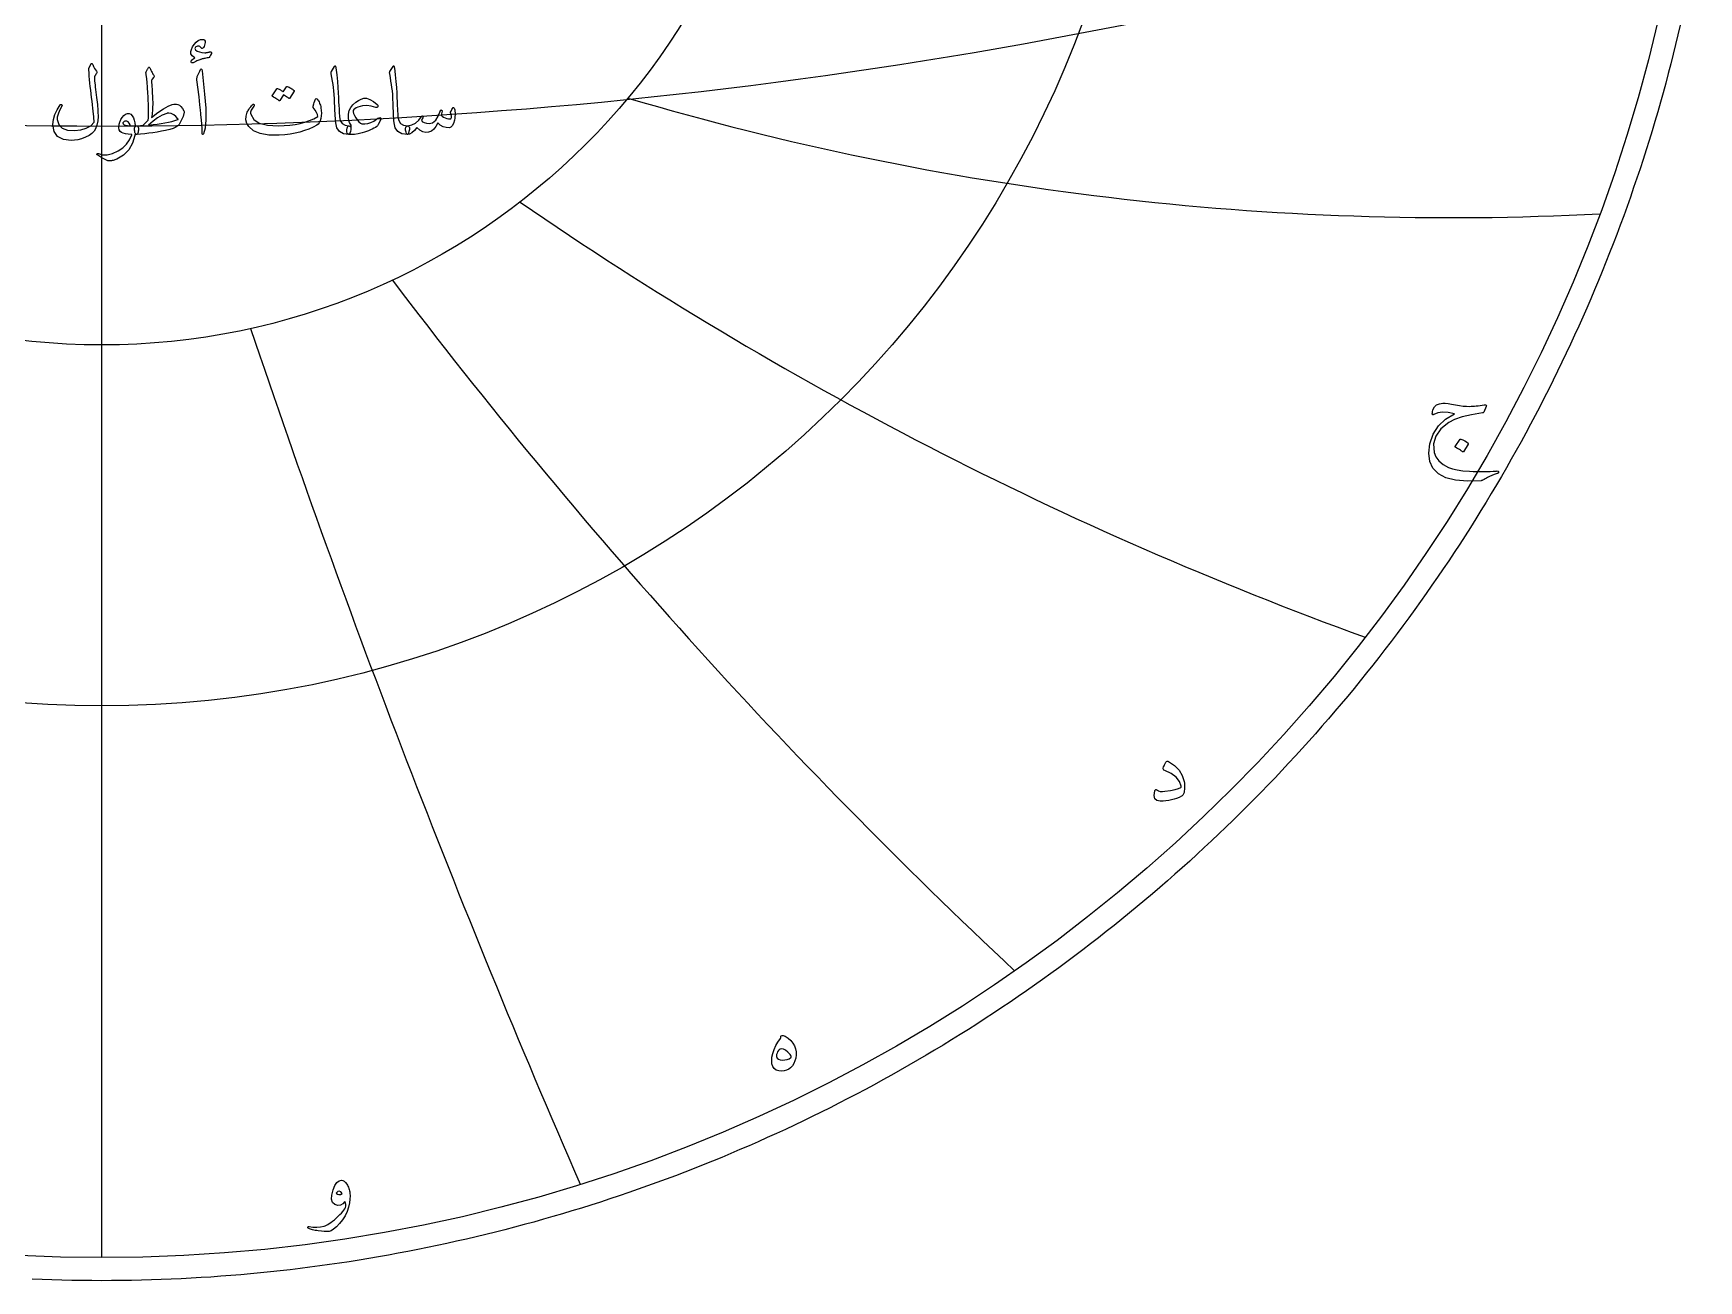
# Model space of a CAD drawing. Header units: millimetres. Extents: x -69 to 69, y -69 to 71.
# Drawn here: x -2.9 to 68, y -68.9 to -15.9 of the extents above; entities that cross this region are included whole.
import ezdxf

# ---------------------------------------------------------------- set-up
doc = ezdxf.new("R2010")
doc.units = ezdxf.units.MM
for name, color, linetype in [('CUT_OUTER', 1, 'Continuous'), ('ENGRAVE', 7, 'Continuous'), ('ENGRAVE_FINE', 8, 'Continuous'), ('TEXT', 5, 'Continuous')]:
    doc.layers.add(name, color=color, linetype=linetype)

msp = doc.modelspace()

# ---------------------------------------------------------------- linework, layer by layer
at = {"layer": 'CUT_OUTER'}
msp.add_lwpolyline([(67.1636, -15.5156), (67.0672, -15.9274), (66.9682, -16.3386), (66.8667, -16.7492), (66.7626, -17.1592), (66.6561, -17.5685), (66.5471, -17.9772), (66.4355, -18.3852), (66.3214, -18.7925), (66.2049, -19.1991), (66.0858, -19.6049), (65.9643, -20.01), (65.8403, -20.4144), (65.7138, -20.818), (65.5848, -21.2208), (65.4534, -21.6229), (65.3194, -22.0241), (65.1831, -22.4245), (65.0443, -22.824), (64.903, -23.2227), (64.7593, -23.6205), (64.6131, -24.0174), (64.4645, -24.4134), (64.3135, -24.8085), (64.1601, -25.2026), (64.0042, -25.5958), (63.846, -25.9881), (63.6853, -26.3793), (63.5223, -26.7696), (63.3568, -27.1589), (63.189, -27.5471), (63.0188, -27.9343), (62.8462, -28.3204), (62.6712, -28.7055), (62.4939, -29.0895), (62.3142, -29.4724), (62.1322, -29.8542), (61.9479, -30.2349), (61.7612, -30.6144), (61.5722, -30.9928), (61.3809, -31.37), (61.1872, -31.7461), (60.9913, -32.1209), (60.793, -32.4946), (60.5925, -32.867), (60.3897, -33.2381), (60.1846, -33.6081), (59.9773, -33.9767), (59.7677, -34.3441), (59.5558, -34.7102), (59.3417, -35.0749), (59.1254, -35.4384), (58.9068, -35.8005), (58.686, -36.1613), (58.4631, -36.5207), (58.2379, -36.8787), (58.0105, -37.2354), (57.7809, -37.5906), (57.5492, -37.9444), (57.3153, -38.2968), (57.0792, -38.6478), (56.841, -38.9973), (56.6006, -39.3453), (56.3582, -39.6919), (56.1136, -40.037), (55.8668, -40.3805), (55.618, -40.7225), (55.3671, -41.063), (55.1141, -41.402), (54.859, -41.7394), (54.6019, -42.0752), (54.3427, -42.4095), (54.0814, -42.7421), (53.8182, -43.0731), (53.5529, -43.4025), (53.2855, -43.7303), (53.0162, -44.0564), (52.7449, -44.3809), (52.4716, -44.7037), (52.1963, -45.0248), (51.919, -45.3443), (51.6398, -45.662), (51.3587, -45.978), (51.0756, -46.2922), (50.7906, -46.6048), (50.5037, -46.9155), (50.2149, -47.2245), (49.9242, -47.5318), (49.6316, -47.8372), (49.3371, -48.1408), (49.0408, -48.4426), (48.7426, -48.7426), (48.4426, -49.0408), (48.1408, -49.3371), (47.8372, -49.6316), (47.5318, -49.9242), (47.2245, -50.2149), (46.9155, -50.5037), (46.6048, -50.7906), (46.2922, -51.0756), (45.978, -51.3587), (45.662, -51.6398), (45.3443, -51.919), (45.0248, -52.1963), (44.7037, -52.4716), (44.3809, -52.7449), (44.0564, -53.0162), (43.7303, -53.2855), (43.4025, -53.5529), (43.0731, -53.8182), (42.7421, -54.0814), (42.4095, -54.3427), (42.0752, -54.6019), (41.7394, -54.859), (41.402, -55.1141), (41.063, -55.3671), (40.7225, -55.618), (40.3805, -55.8668), (40.037, -56.1136), (39.6919, -56.3582), (39.3453, -56.6006), (38.9973, -56.841), (38.6478, -57.0792), (38.2968, -57.3153), (37.9444, -57.5492), (37.5906, -57.7809), (37.2354, -58.0105), (36.8787, -58.2379), (36.5207, -58.4631), (36.1613, -58.686), (35.8005, -58.9068), (35.4384, -59.1254), (35.0749, -59.3417), (34.7102, -59.5558), (34.3441, -59.7677), (33.9767, -59.9773), (33.6081, -60.1846), (33.2381, -60.3897), (32.867, -60.5925), (32.4946, -60.793), (32.1209, -60.9913), (31.7461, -61.1872), (31.37, -61.3809), (30.9928, -61.5722), (30.6144, -61.7612), (30.2349, -61.9479), (29.8542, -62.1322), (29.4724, -62.3142), (29.0895, -62.4939), (28.7055, -62.6712), (28.3204, -62.8462), (27.9343, -63.0188), (27.5471, -63.189), (27.1589, -63.3568), (26.7696, -63.5223), (26.3793, -63.6853), (25.9881, -63.846), (25.5958, -64.0042), (25.2026, -64.1601), (24.8085, -64.3135), (24.4134, -64.4645), (24.0174, -64.6131), (23.6205, -64.7593), (23.2227, -64.903), (22.824, -65.0443), (22.4245, -65.1831), (22.0241, -65.3194), (21.6229, -65.4534), (21.2208, -65.5848), (20.818, -65.7138), (20.4144, -65.8403), (20.01, -65.9643), (19.6049, -66.0858), (19.1991, -66.2049), (18.7925, -66.3214), (18.3852, -66.4355), (17.9772, -66.5471), (17.5685, -66.6561), (17.1592, -66.7626), (16.7492, -66.8667), (16.3386, -66.9682), (15.9274, -67.0672), (15.5156, -67.1636), (15.1032, -67.2576), (14.6902, -67.349), (14.2767, -67.4379), (13.8626, -67.5242), (13.4481, -67.608), (13.033, -67.6892), (12.6174, -67.7679), (12.2013, -67.8441), (11.7848, -67.9177), (11.3679, -67.9887), (10.9505, -68.0572), (10.5327, -68.1231), (10.1145, -68.1864), (9.6959, -68.2472), (9.277, -68.3054), (8.8577, -68.361), (8.4381, -68.4141), (8.0181, -68.4646), (7.5979, -68.5125), (7.1774, -68.5578), (6.7566, -68.6006), (6.3355, -68.6407), (5.9142, -68.6783), (5.4927, -68.7133), (5.071, -68.7457), (4.6491, -68.7755), (4.227, -68.8028), (3.8047, -68.8274), (3.3824, -68.8495), (2.9598, -68.8689), (2.5372, -68.8858), (2.1145, -68.9001), (1.6917, -68.9117), (1.2688, -68.9208), (0.8459, -68.9273), (0.423, -68.9312), (0, -68.9325), (-0.423, -68.9312), (-0.8459, -68.9273), (-1.2688, -68.9208), (-1.6917, -68.9117), (-2.1145, -68.9001), (-2.5372, -68.8858), (-2.9598, -68.8689)], dxfattribs=at)
at = {"layer": 'ENGRAVE'}
for points in [[(0, -67.95), (0, 67.95)], [(0, -67.95), (0, -29.1157)]]:
    msp.add_lwpolyline(points, dxfattribs=at)
for radius in [67.95, 44.4794, 29.1157]:
    msp.add_circle((0, 0), radius, dxfattribs=at)
for centre, radius, start, end in [((57.433, 99.4769), 123.1772, 253.472045, 272.936249), ((108.0688, 108.0688), 159.1733, 235.453413, 250.051566), ((198.2368, 114.452), 233.1855, 217.146724, 226.878826), ((441.8101, 118.3827), 459.5531, 198.629219, 203.495269)]:
    msp.add_arc(centre, radius, start, end, dxfattribs=at)
at = {"layer": 'ENGRAVE_FINE'}
msp.add_arc((0, 201.6946), 221.4981, 252.309853, 287.690147, dxfattribs=at)
at = {"layer": 'TEXT'}
for points in [[(4.5349, -16.8983), (4.4826, -16.9081), (4.434, -16.9173), (4.3891, -16.9261), (4.3481, -16.9344), (4.311, -16.9425), (4.2782, -16.9505), (4.2497, -16.9585), (4.2255, -16.9666), (4.2009, -16.9757), (4.1713, -16.9872), (4.1366, -17.0009), (4.0969, -17.0168), (4.0522, -17.0353), (4.0025, -17.0565), (3.9477, -17.0805), (3.8879, -17.1072), (3.8636, -17.1153), (3.8427, -17.1153), (3.8254, -17.1072), (3.8116, -17.0911), (3.8033, -17.0517), (3.8267, -17.0058), (3.8817, -16.9533), (3.9683, -16.8942), (3.902, -16.8566), (3.8518, -16.8159), (3.8176, -16.7722), (3.7995, -16.7255), (3.796, -16.6373), (3.8176, -16.5416), (3.8643, -16.4384), (3.9362, -16.3276), (4.0218, -16.2284), (4.11, -16.1599), (4.2006, -16.1219), (4.2938, -16.1146), (4.3458, -16.1277), (4.3812, -16.1548), (4.4001, -16.196), (4.4023, -16.2513), (4.3933, -16.311), (4.3782, -16.3658), (4.3571, -16.4155), (4.33, -16.4602), (4.3029, -16.4916), (4.2777, -16.5054), (4.2546, -16.5017), (4.2335, -16.4803), (4.2094, -16.4484), (4.1813, -16.4251), (4.1492, -16.4103), (4.113, -16.404), (4.0751, -16.404), (4.0417, -16.412), (4.0128, -16.4281), (3.9884, -16.4522), (3.9706, -16.4813), (3.9653, -16.5085), (3.9726, -16.5336), (3.9924, -16.5567), (4.0668, -16.6117), (4.1572, -16.6521), (4.2637, -16.678), (4.3862, -16.6893), (4.3969, -16.6889), (4.4088, -16.6878), (4.422, -16.6859), (4.4365, -16.6833), (4.4522, -16.6801), (4.4691, -16.6767), (4.4873, -16.6731), (4.5068, -16.6692), (4.5279, -16.6653), (4.547, -16.6617), (4.5641, -16.6583), (4.5791, -16.6551), (4.5924, -16.6525), (4.6043, -16.6506), (4.6145, -16.6495), (4.6233, -16.6491), (4.6399, -16.6509), (4.6535, -16.6561), (4.664, -16.6649), (4.6716, -16.6772), (4.6763, -16.689), (4.6786, -16.7003), (4.6783, -16.7111), (4.6756, -16.7214), (4.6367, -16.7943), (4.6002, -16.848), (4.5663, -16.8827), (4.5349, -16.8983)], [(-0.4641, -17.1715), (-0.4571, -17.1592), (-0.4481, -17.1504), (-0.437, -17.1451), (-0.424, -17.1434), (-0.4109, -17.1457), (-0.3998, -17.1524), (-0.3908, -17.1637), (-0.3838, -17.1796), (-0.3463, -17.2717), (-0.3064, -17.3514), (-0.264, -17.4184), (-0.219, -17.4729), (-0.2057, -17.4925), (-0.2019, -17.5151), (-0.2077, -17.5407), (-0.223, -17.5694), (-0.2328, -17.5832), (-0.2421, -17.5965), (-0.2509, -17.6093), (-0.2592, -17.6216), (-0.267, -17.6332), (-0.2743, -17.6437), (-0.281, -17.6532), (-0.2873, -17.6618), (-0.2979, -17.6774), (-0.3054, -17.6959), (-0.3099, -17.7175), (-0.3114, -17.7422), (-0.3067, -17.8116), (-0.3004, -17.8873), (-0.2926, -17.9693), (-0.2833, -18.0576), (-0.2728, -18.1522), (-0.2612, -18.253), (-0.2486, -18.3601), (-0.2351, -18.4735), (-0.2199, -18.5867), (-0.2065, -18.693), (-0.1948, -18.7926), (-0.1849, -18.8854), (-0.1764, -18.9717), (-0.1693, -19.0517), (-0.1634, -19.1254), (-0.1587, -19.1929), (-0.1535, -19.3925), (-0.1698, -19.5816), (-0.2077, -19.7602), (-0.2672, -19.9282), (-0.3253, -20.027), (-0.4149, -20.1181), (-0.5362, -20.2018), (-0.6892, -20.2779), (-0.8549, -20.3409), (-1.0107, -20.3854), (-1.1563, -20.4112), (-1.292, -20.4185), (-1.6315, -20.3718), (-1.8747, -20.2437), (-2.0213, -20.0342), (-2.0716, -19.7434), (-2.054, -19.5266), (-1.9972, -19.3144), (-1.9013, -19.1067), (-1.7662, -18.9035), (-1.7559, -18.8917), (-1.7451, -18.8844), (-1.7338, -18.8817), (-1.7219, -18.8834), (-1.7094, -18.8882), (-1.6998, -18.8945), (-1.6933, -18.9023), (-1.6898, -18.9116), (-1.6873, -18.9254), (-1.6878, -18.9387), (-1.6913, -18.9515), (-1.6978, -18.9638), (-1.79, -19.1434), (-1.8536, -19.2963), (-1.8885, -19.4227), (-1.8947, -19.5224), (-1.8277, -19.7371), (-1.6828, -19.8871), (-1.46, -19.9722), (-1.1594, -19.9925), (-0.8884, -19.9632), (-0.658, -19.8951), (-0.4684, -19.7883), (-0.3195, -19.6429), (-0.3226, -19.5727), (-0.328, -19.4907), (-0.3357, -19.3969), (-0.3456, -19.2913), (-0.358, -19.1736), (-0.3732, -19.0437), (-0.3912, -18.9014), (-0.4119, -18.7468), (-0.4315, -18.5873), (-0.4501, -18.4303), (-0.4677, -18.2759), (-0.4842, -18.1239), (-0.4996, -17.9745), (-0.5134, -17.8275), (-0.5257, -17.6831), (-0.5365, -17.5412), (-0.5526, -17.4046), (-0.5518, -17.389), (-0.5495, -17.3745), (-0.5458, -17.3609), (-0.5405, -17.3483)], [(1.9872, -17.3162), (1.9967, -17.3059), (2.0053, -17.2991), (2.0128, -17.2958), (2.0193, -17.2961), (2.0271, -17.2996), (2.0344, -17.3061), (2.0412, -17.3157), (2.0475, -17.3282), (2.0729, -17.3825), (2.0972, -17.4327), (2.1202, -17.4789), (2.1419, -17.5211), (2.1626, -17.5588), (2.1826, -17.5915), (2.2018, -17.6191), (2.2202, -17.6417), (2.2338, -17.6603), (2.2383, -17.6799), (2.2338, -17.7005), (2.2202, -17.7221), (2.1399, -17.8225), (2.1296, -17.8399), (2.1228, -17.8597), (2.1195, -17.882), (2.1198, -17.9069), (2.1328, -18.0965), (2.1439, -18.2636), (2.1529, -18.408), (2.16, -18.5298), (2.1652, -18.6292), (2.169, -18.7066), (2.1713, -18.7619), (2.172, -18.795), (2.1711, -18.893), (2.1685, -18.9859), (2.1641, -19.0738), (2.158, -19.1567), (2.1503, -19.2345), (2.1414, -19.3074), (2.1312, -19.3752), (2.1198, -19.438), (2.3928, -19.229), (2.6291, -19.0683), (2.8288, -18.9558), (2.9918, -18.8915), (3.0644, -18.8744), (3.1294, -18.8673), (3.187, -18.8704), (3.2369, -18.8834), (3.3075, -18.9201), (3.3746, -18.9779), (3.4381, -19.0567), (3.4981, -19.1567), (3.5074, -19.1805), (3.5112, -19.2079), (3.5094, -19.2388), (3.5022, -19.2732), (3.4622, -19.3968), (3.4148, -19.5143), (3.3598, -19.6258), (3.2972, -19.7313), (3.2364, -19.7991), (3.1505, -19.8579), (3.0395, -19.9076), (2.9034, -19.9483), (2.7212, -19.9886), (2.5402, -20.0252), (2.3605, -20.058), (2.1821, -20.087), (2.0051, -20.112), (1.8299, -20.1327), (1.6565, -20.1491), (1.4849, -20.1613), (1.4655, -20.1558), (1.4477, -20.1392), (1.4314, -20.1116), (1.4165, -20.0729), (1.4035, -20.0254), (1.3964, -19.9795), (1.3954, -19.935), (1.4005, -19.8921), (1.4118, -19.8547), (1.4296, -19.8268), (1.454, -19.8084), (1.4849, -19.7997), (1.5259, -19.7974), (1.5647, -19.7946), (1.6013, -19.7914), (1.6355, -19.7876), (1.6676, -19.7838), (1.6973, -19.7806), (1.7248, -19.7778), (1.7501, -19.7755), (1.9751, -19.5585), (1.9771, -19.5491), (1.9791, -19.5369), (1.9811, -19.522), (1.9832, -19.5043), (1.9852, -19.4838), (1.9872, -19.4606), (1.9892, -19.4346), (1.9912, -19.4058), (1.9929, -19.3746), (1.9942, -19.341), (1.995, -19.3052), (1.9952, -19.2672), (1.9952, -19.2271), (1.9952, -19.1853), (1.9952, -19.1417), (1.9952, -19.0964), (1.9947, -19.0452), (1.9932, -18.9839), (1.9907, -18.9126), (1.9872, -18.8312), (1.9827, -18.7403), (1.9771, -18.6403), (1.9706, -18.5313), (1.9631, -18.4133), (1.9457, -18.1513), (1.9299, -17.9441), (1.9156, -17.7916), (1.9028, -17.6939), (1.8925, -17.6311), (1.8857, -17.5834), (1.8824, -17.5508), (1.8827, -17.5332), (1.8949, -17.5), (1.9073, -17.4689), (1.92, -17.4398), (1.9329, -17.4126), (1.9461, -17.387), (1.9595, -17.3624), (1.9732, -17.3388), (1.9872, -17.3162)], [(4.1692, -17.4689), (4.2077, -17.3945), (4.2386, -17.3684), (4.2619, -17.3905), (4.2777, -17.4609), (4.3702, -18.4454), (4.4252, -19.0497), (4.4375, -19.5324), (4.4071, -19.8936), (4.334, -20.1332), (4.3207, -20.1528), (4.3089, -20.1633), (4.2986, -20.1648), (4.2898, -20.1573), (4.2828, -20.1455), (4.2777, -20.1302), (4.2747, -20.1113), (4.2737, -20.089), (4.2737, -19.9149), (4.2657, -19.7303), (4.2496, -19.5352), (4.2255, -19.3295), (4.2202, -19.2757), (4.2044, -19.1306), (4.178, -18.894), (4.1411, -18.566), (4.0527, -17.8386), (4.0507, -17.7999), (4.0527, -17.7643), (4.0587, -17.7316), (4.0688, -17.702)], [(9.9077, -17.268), (9.9155, -17.2559), (9.9228, -17.2479), (9.9296, -17.2439), (9.9359, -17.2439), (9.9454, -17.2491), (9.9539, -17.265), (9.9615, -17.2913), (9.968, -17.3282), (10.0012, -17.6284), (10.0283, -17.9059), (10.0494, -18.1608), (10.0645, -18.3932), (10.0741, -18.5918), (10.083, -18.7699), (10.0912, -18.9274), (10.0986, -19.0643), (10.105, -19.1805), (10.1102, -19.2762), (10.1141, -19.3513), (10.1167, -19.4058), (10.1524, -19.5691), (10.2312, -19.6891), (10.3533, -19.766), (10.5186, -19.7997), (10.5645, -19.8117), (10.5939, -19.8398), (10.6067, -19.884), (10.6029, -19.9443), (10.5841, -20.0393), (10.5638, -20.1071), (10.5419, -20.1478), (10.5186, -20.1613), (10.286, -20.1307), (10.1147, -20.0388), (10.0047, -19.8855), (9.956, -19.6711), (9.9483, -19.5685), (9.9414, -19.4656), (9.9352, -19.3625), (9.9298, -19.2592), (9.9249, -19.1556), (9.9203, -19.0517), (9.9159, -18.9476), (9.9117, -18.8432), (9.9042, -18.6442), (9.8937, -18.465), (9.8801, -18.3056), (9.8635, -18.1661), (9.8439, -18.0321), (9.8213, -17.8893), (9.7957, -17.7378), (9.7671, -17.5774), (9.7633, -17.5485), (9.7641, -17.5221), (9.7693, -17.4983), (9.7791, -17.4769)], [(12.3952, -17.268), (12.403, -17.2559), (12.4103, -17.2479), (12.4171, -17.2439), (12.4233, -17.2439), (12.4329, -17.2491), (12.4414, -17.265), (12.449, -17.2913), (12.4555, -17.3282), (12.4886, -17.6284), (12.5158, -17.9059), (12.5369, -18.1608), (12.5519, -18.3932), (12.5616, -18.5918), (12.5705, -18.7699), (12.5787, -18.9274), (12.5861, -19.0643), (12.5925, -19.1805), (12.5976, -19.2762), (12.6015, -19.3513), (12.6042, -19.4058), (12.6398, -19.5691), (12.7187, -19.6891), (12.8408, -19.766), (13.006, -19.7997), (13.052, -19.8117), (13.0814, -19.8398), (13.0942, -19.884), (13.0904, -19.9443), (13.0716, -20.0393), (13.0512, -20.1071), (13.0294, -20.1478), (13.006, -20.1613), (12.7735, -20.1307), (12.6022, -20.0388), (12.4922, -19.8855), (12.4434, -19.6711), (12.4358, -19.5685), (12.4289, -19.4656), (12.4227, -19.3625), (12.4173, -19.2592), (12.4124, -19.1556), (12.4078, -19.0517), (12.4034, -18.9476), (12.3992, -18.8432), (12.3917, -18.6442), (12.3811, -18.465), (12.3676, -18.3056), (12.351, -18.1661), (12.3314, -18.0321), (12.3088, -17.8893), (12.2832, -17.7378), (12.2546, -17.5774), (12.2508, -17.5485), (12.2515, -17.5221), (12.2568, -17.4983), (12.2666, -17.4769)], [(7.8663, -18.132), (7.8713, -18.1269), (7.8784, -18.1239), (7.8874, -18.1229), (7.8985, -18.1239), (7.938, -18.1387), (7.9763, -18.1551), (8.0134, -18.1729), (8.0492, -18.1922), (8.0839, -18.2133), (8.118, -18.2364), (8.1512, -18.2616), (8.1838, -18.2887), (8.1901, -18.297), (8.1928, -18.3058), (8.1921, -18.315), (8.1878, -18.3248), (7.9949, -18.6303), (7.9896, -18.6343), (7.9818, -18.6343), (7.9715, -18.6303), (7.9587, -18.6222), (7.9499, -18.6148), (7.9356, -18.6046), (7.9158, -18.5917), (7.8904, -18.576), (7.8593, -18.5573), (7.8221, -18.5353), (7.7789, -18.5101), (7.7297, -18.4816), (7.577, -18.7187), (7.5699, -18.7259), (7.5609, -18.7277), (7.5498, -18.7239), (7.5368, -18.7146), (7.5255, -18.7066), (7.5077, -18.6946), (7.4833, -18.6785), (7.4524, -18.6584), (7.4145, -18.6343), (7.369, -18.6061), (7.316, -18.574), (7.2555, -18.5378), (7.2492, -18.5318), (7.2464, -18.5258), (7.2472, -18.5197), (7.2515, -18.5137), (7.4484, -18.2204), (7.4534, -18.2153), (7.4604, -18.2123), (7.4695, -18.2113), (7.4805, -18.2123), (7.5142, -18.2232), (7.5468, -18.2359), (7.5785, -18.2504), (7.6091, -18.2666), (7.6388, -18.2843), (7.6674, -18.3032), (7.695, -18.3235), (7.7216, -18.3449)], [(9.1764, -18.6664), (9.2034, -18.7003), (9.2281, -18.7377), (9.2506, -18.7787), (9.2708, -18.8231), (9.2887, -18.8709), (9.3044, -18.9216), (9.3179, -18.9753), (9.3291, -19.0321), (9.3436, -19.1461), (9.3471, -19.2592), (9.3396, -19.3712), (9.321, -19.4822), (9.2929, -19.5811), (9.2567, -19.661), (9.2125, -19.7218), (9.1603, -19.7635), (8.9945, -19.8511), (8.8187, -19.9292), (8.6328, -19.9978), (8.4369, -20.0568), (8.231, -20.1058), (8.015, -20.1442), (7.789, -20.1721), (7.5529, -20.1895), (7.1103, -20.1849), (6.7471, -20.1231), (6.4633, -20.0041), (6.2589, -19.8278), (6.175, -19.6899), (6.1363, -19.5415), (6.1429, -19.3825), (6.1946, -19.2129), (6.212, -19.1764), (6.2323, -19.1391), (6.2552, -19.1011), (6.281, -19.0622), (6.3095, -19.0227), (6.3408, -18.9824), (6.3748, -18.9413), (6.4116, -18.8995), (6.4239, -18.8877), (6.4367, -18.8804), (6.45, -18.8776), (6.4638, -18.8794), (6.4731, -18.8829), (6.4809, -18.8894), (6.4872, -18.899), (6.492, -18.9116), (6.4942, -18.9234), (6.493, -18.9347), (6.4882, -18.9455), (6.4799, -18.9558), (6.4455, -18.9967), (6.4146, -19.0391), (6.3872, -19.0831), (6.3634, -19.1286), (6.347, -19.172), (6.3383, -19.2139), (6.337, -19.2544), (6.3433, -19.2933), (6.4689, -19.5206), (6.7049, -19.6801), (7.0515, -19.7718), (7.5087, -19.7956), (7.7599, -19.786), (7.9994, -19.765), (8.2271, -19.7327), (8.443, -19.6891), (8.6473, -19.6343), (8.8403, -19.5681), (9.022, -19.4906), (9.1924, -19.4018), (9.1759, -19.3189), (9.1382, -19.227), (9.0794, -19.126), (8.9995, -19.016), (8.997, -19.0055), (8.9975, -18.9859), (9.001, -18.9573), (9.0076, -18.9196), (9.0093, -18.9158), (9.0106, -18.9126), (9.0113, -18.9098), (9.0116, -18.9075), (9.0247, -18.8563), (9.0437, -18.799), (9.0689, -18.7357), (9.1, -18.6664), (9.1138, -18.6453), (9.1311, -18.6383), (9.152, -18.6453), (9.1764, -18.6664)], [(11.8728, -19.5063), (11.7643, -19.7474), (11.7505, -19.7713), (11.7372, -19.7906), (11.7244, -19.8054), (11.7121, -19.8157), (11.6495, -19.8585), (11.5825, -19.8986), (11.5109, -19.9359), (11.4348, -19.9704), (11.3544, -20.0027), (11.27, -20.0332), (11.1816, -20.062), (11.0892, -20.089), (10.9164, -20.1312), (10.7637, -20.1573), (10.6311, -20.1673), (10.5186, -20.1613), (10.4756, -20.1417), (10.4472, -20.1031), (10.4334, -20.0453), (10.4342, -19.9684), (10.4445, -19.8991), (10.4593, -19.8479), (10.4786, -19.8147), (10.5025, -19.7997), (10.5065, -19.7997), (10.5105, -19.7997), (10.5145, -19.7997), (10.5186, -19.7997), (10.5484, -19.8027), (10.5778, -19.8037), (10.6067, -19.8027), (10.6351, -19.7997), (10.5864, -19.7276), (10.5487, -19.648), (10.5221, -19.5608), (10.5065, -19.4661), (10.5042, -19.2966), (10.5336, -19.1456), (10.5947, -19.0133), (10.6873, -18.8995), (10.8066, -18.7933), (10.9234, -18.7116), (11.0377, -18.6546), (11.1495, -18.6222), (11.27, -18.6225), (11.4066, -18.6674), (11.5594, -18.7571), (11.7281, -18.8915), (11.7472, -18.9123), (11.7563, -18.9347), (11.7553, -18.9585), (11.7442, -18.9839), (11.7284, -19.0035), (11.709, -19.014), (11.6862, -19.0155), (11.6598, -19.008), (11.4707, -18.9532), (11.2811, -18.9337), (11.0909, -18.9492), (10.9003, -19), (10.8247, -19.0319), (10.7667, -19.0673), (10.7263, -19.1062), (10.7034, -19.1486), (10.6979, -19.2024), (10.7134, -19.2712), (10.7501, -19.3551), (10.8079, -19.4541), (10.8782, -19.554), (10.9445, -19.6289), (11.0068, -19.6786), (11.0651, -19.7032), (11.1919, -19.7158), (11.3192, -19.7012), (11.4471, -19.6595), (11.5754, -19.5907), (11.692, -19.5103), (11.7522, -19.4721), (11.8005, -19.45), (11.8366, -19.444), (11.8607, -19.4541), (11.8705, -19.4664), (11.8758, -19.4792), (11.8766, -19.4925), (11.8728, -19.5063)], [(14.955, -19.016), (14.9638, -19.01), (14.9741, -19.012), (14.9859, -19.0221), (14.9992, -19.0401), (15.0135, -19.0708), (15.0243, -19.1145), (15.0316, -19.1713), (15.0354, -19.2411), (15.0367, -19.3204), (15.0324, -19.3978), (15.0226, -19.4731), (15.0073, -19.5465), (14.9626, -19.6891), (14.9128, -19.7916), (14.8581, -19.8539), (14.7983, -19.876), (14.6569, -19.8677), (14.526, -19.8308), (14.4057, -19.7652), (14.296, -19.6711), (14.2206, -19.8195), (14.1312, -19.9353), (14.0277, -20.0184), (13.9102, -20.0689), (13.7869, -20.0799), (13.6621, -20.0488), (13.5357, -19.9755), (13.4079, -19.8599), (13.3044, -19.9918), (13.2029, -20.086), (13.1035, -20.1425), (13.006, -20.1613), (12.9864, -20.1503), (12.9679, -20.1171), (12.9503, -20.0619), (12.9337, -19.9845), (12.9277, -19.9082), (12.9377, -19.8519), (12.9638, -19.8157), (13.006, -19.7997), (13.1914, -19.7577), (13.3536, -19.6761), (13.4928, -19.5548), (13.6088, -19.3938), (13.6151, -19.385), (13.6219, -19.3787), (13.6292, -19.3749), (13.6369, -19.3737), (13.6465, -19.3747), (13.655, -19.3777), (13.6626, -19.3827), (13.6691, -19.3898), (13.6729, -19.4114), (13.6641, -19.448), (13.6427, -19.4998), (13.6088, -19.5666), (13.6533, -19.6181), (13.7223, -19.656), (13.816, -19.6804), (13.9343, -19.6912), (14.0817, -19.6603), (14.2106, -19.5595), (14.3209, -19.389), (14.4125, -19.1486), (14.417, -19.1363), (14.4226, -19.1275), (14.4291, -19.1223), (14.4366, -19.1205), (14.4479, -19.1215), (14.4577, -19.1245), (14.466, -19.1296), (14.4728, -19.1366), (14.4778, -19.1466), (14.4808, -19.1567), (14.4818, -19.1667), (14.4808, -19.1768), (14.4407, -19.3456), (14.4876, -19.3872), (14.5441, -19.4239), (14.6102, -19.4556), (14.6858, -19.4822), (14.7594, -19.4995), (14.8154, -19.5033), (14.8538, -19.4935), (14.8747, -19.4701), (14.8814, -19.4345), (14.8777, -19.3837), (14.8634, -19.3179), (14.8385, -19.2371), (14.8428, -19.2142), (14.8636, -19.1697), (14.901, -19.1037), (14.955, -19.016)], [(1.4045, -20.2055), (1.3103, -20.5363), (1.1523, -20.8133), (0.9305, -21.0366), (0.645, -21.2061), (0.605, -21.2233), (0.5656, -21.2388), (0.5267, -21.2525), (0.4883, -21.2644), (0.4506, -21.2743), (0.4139, -21.282), (0.3782, -21.2874), (0.3436, -21.2905), (0.2572, -21.2782), (0.1427, -21.2333), (0, -21.1557), (-0.1708, -21.0454), (-0.1891, -21.0296), (-0.1999, -21.0143), (-0.2032, -20.9994), (-0.1989, -20.9851), (-0.1894, -20.9741), (-0.1768, -20.969), (-0.1612, -20.9701), (-0.1427, -20.9771), (0.0349, -21.0346), (0.2341, -21.0343), (0.4548, -20.9763), (0.6972, -20.8605), (0.8951, -20.7262), (1.0589, -20.5682), (1.1885, -20.3866), (1.2839, -20.1814), (1.2832, -20.1741), (1.2809, -20.1684), (1.2771, -20.1641), (1.2719, -20.1613), (1.1335, -20.1533), (1.0157, -20.1372), (0.9185, -20.1131), (0.8419, -20.0809), (0.7826, -20.0312), (0.7454, -19.9624), (0.7304, -19.8745), (0.7374, -19.7675), (0.7397, -19.7533), (0.7424, -19.7389), (0.7457, -19.7242), (0.7495, -19.7092), (0.7537, -19.6938), (0.7585, -19.6776), (0.7638, -19.6606), (0.7696, -19.6429), (0.8168, -19.5281), (0.874, -19.433), (0.9413, -19.3574), (1.0187, -19.3014), (1.0978, -19.2707), (1.1704, -19.2712), (1.2365, -19.3029), (1.296, -19.3656), (1.348, -19.4531), (1.3874, -19.5545), (1.4143, -19.6701), (1.4286, -19.7997), (1.4365, -19.7995), (1.4442, -19.7991), (1.4516, -19.7985), (1.4587, -19.7976), (1.4659, -19.7968), (1.4733, -19.7961), (1.481, -19.7958), (1.4889, -19.7956), (1.516, -19.8014), (1.5371, -19.8187), (1.5522, -19.8476), (1.5612, -19.8881), (1.565, -19.9325), (1.5642, -19.9775), (1.5589, -20.0229), (1.5492, -20.0689), (1.5363, -20.1093), (1.522, -20.1382), (1.5062, -20.1555), (1.4889, -20.1613), (1.4125, -20.1613), (1.412, -20.1686), (1.4105, -20.1784), (1.408, -20.1907), (1.4045, -20.2055)], [(1.2116, -19.7554), (1.1694, -19.6819), (1.1232, -19.6299), (1.073, -19.5995), (1.0187, -19.5907), (0.9863, -19.5992), (0.9574, -19.6128), (0.9321, -19.6314), (0.9102, -19.655), (0.9032, -19.6675), (0.9022, -19.6811), (0.9072, -19.6957), (0.9182, -19.7112), (0.9597, -19.7477), (1.0197, -19.7725), (1.0983, -19.7858), (1.1955, -19.7876), (1.2056, -19.7856), (1.2116, -19.7796), (1.2136, -19.7695), (1.2116, -19.7554)], [(2.8512, -19.2531), (2.8308, -19.2539), (2.81, -19.2561), (2.7886, -19.2599), (2.7668, -19.2652), (2.5694, -19.3428), (2.375, -19.451), (2.1836, -19.5899), (1.9952, -19.7595), (2.1833, -19.7419), (2.3619, -19.7213), (2.5309, -19.6977), (2.6904, -19.6711), (2.8404, -19.6412), (2.9808, -19.6078), (3.1116, -19.5708), (3.2329, -19.5304), (3.2442, -19.5256), (3.25, -19.5194), (3.2503, -19.5116), (3.245, -19.5023), (3.1586, -19.3963), (3.0641, -19.3194), (2.9617, -19.2717), (2.8512, -19.2531)], [(58.9075, -31.7423), (58.8046, -31.9737), (58.7952, -31.989), (58.7842, -32.0005), (58.7716, -32.0083), (58.7574, -32.0123), (58.2819, -32.0873), (57.8841, -32.1795), (57.5639, -32.2888), (57.3215, -32.4152), (56.9815, -32.6925), (56.7632, -32.9971), (56.6665, -33.329), (56.6914, -33.6883), (56.7669, -33.8828), (56.895, -34.0548), (57.0755, -34.2043), (57.3086, -34.3313), (57.4723, -34.3881), (57.6762, -34.4341), (57.9202, -34.4695), (58.2045, -34.4942), (58.3556, -34.5014), (58.5045, -34.5059), (58.6514, -34.5078), (58.796, -34.507), (58.938, -34.5038), (59.0768, -34.4984), (59.2123, -34.4909), (59.3447, -34.4813), (59.3758, -34.4792), (59.4004, -34.4813), (59.4186, -34.4877), (59.4304, -34.4984), (59.4368, -34.5116), (59.439, -34.5252), (59.4368, -34.5394), (59.4304, -34.5542), (59.4257, -34.5621), (59.4202, -34.5686), (59.4139, -34.5739), (59.4068, -34.5777), (59.3992, -34.5811), (59.3913, -34.5847), (59.3831, -34.5886), (59.3747, -34.5927), (59.2512, -34.6321), (59.1422, -34.6731), (59.0476, -34.7157), (58.9675, -34.7599), (58.9162, -34.7918), (58.8694, -34.8189), (58.8272, -34.8411), (58.7896, -34.8585), (58.757, -34.8719), (58.7301, -34.8821), (58.7088, -34.889), (58.6931, -34.8928), (58.107, -34.9145), (57.6087, -34.8724), (57.1982, -34.7666), (56.8757, -34.597), (56.6426, -34.3645), (56.5049, -34.0741), (56.4626, -33.7258), (56.5156, -33.3197), (56.656, -32.9106), (56.8757, -32.562), (57.1747, -32.274), (57.553, -32.0466), (57.285, -31.9954), (57.0514, -31.9834), (56.8521, -32.0104), (56.6871, -32.0766), (56.6726, -32.082), (56.6592, -32.0852), (56.6469, -32.0862), (56.6357, -32.0852), (56.6263, -32.0817), (56.6196, -32.0755), (56.6156, -32.0667), (56.6142, -32.0552), (56.6201, -32.0019), (56.6292, -31.9491), (56.6415, -31.8968), (56.6571, -31.8451), (56.7117, -31.7447), (56.7985, -31.6705), (56.9175, -31.6225), (57.0686, -31.6008), (57.1642, -31.6016), (57.284, -31.6126), (57.4278, -31.6338), (57.5958, -31.6651), (57.7691, -31.6964), (57.9291, -31.7176), (58.0756, -31.7286), (58.2088, -31.7294), (58.2728, -31.7266), (58.3406, -31.7224), (58.4121, -31.7169), (58.4874, -31.7101), (58.5664, -31.7017), (58.6492, -31.6914), (58.7357, -31.6792), (58.826, -31.6651), (58.8777, -31.6635), (58.9085, -31.6758), (58.9185, -31.7021), (58.9075, -31.7423)], [(57.8016, -33.1311), (57.8069, -33.1257), (57.8144, -33.1225), (57.8241, -33.1214), (57.8359, -33.1225), (57.9192, -33.1562), (57.9977, -33.1975), (58.0713, -33.2463), (58.1402, -33.3025), (58.1469, -33.3111), (58.1498, -33.3197), (58.149, -33.3282), (58.1445, -33.3368), (57.943, -33.6626), (57.9355, -33.6704), (57.9259, -33.6722), (57.9141, -33.6682), (57.9002, -33.6583), (57.8881, -33.6497), (57.8691, -33.6369), (57.8431, -33.6197), (57.8101, -33.5983), (57.7697, -33.5726), (57.7212, -33.5426), (57.6647, -33.5083), (57.6001, -33.4697), (57.5915, -33.4633), (57.5872, -33.4568), (57.5872, -33.4504), (57.5915, -33.444)], [(45.1678, -47.1246), (45.1848, -47.0735), (45.2016, -47.0276), (45.2181, -46.9867), (45.2343, -46.951), (45.2499, -46.92), (45.2648, -46.8936), (45.2789, -46.8718), (45.2921, -46.8545), (45.3128, -46.8379), (45.3361, -46.8309), (45.362, -46.8336), (45.3907, -46.8459), (45.6444, -47.0161), (45.8397, -47.2135), (45.9766, -47.4383), (46.0551, -47.6904), (46.0661, -47.7624), (46.0733, -47.8329), (46.0768, -47.9017), (46.0765, -47.969), (46.0723, -48.0341), (46.0637, -48.0965), (46.0508, -48.1563), (46.0337, -48.2133), (46.0184, -48.2439), (45.9983, -48.2712), (45.9734, -48.2953), (45.9437, -48.3162), (45.8413, -48.3663), (45.7358, -48.4094), (45.627, -48.4456), (45.515, -48.4748), (45.4004, -48.4976), (45.2836, -48.5144), (45.1646, -48.5254), (45.0435, -48.5305), (44.8999, -48.5064), (44.812, -48.4255), (44.7799, -48.2878), (44.8035, -48.0933), (44.8115, -48.0721), (44.8228, -48.0558), (44.8372, -48.0443), (44.8549, -48.0376), (44.8702, -48.0394), (44.886, -48.0451), (44.9023, -48.0544), (44.9192, -48.0676), (44.9714, -48.0957), (45.0424, -48.1115), (45.1322, -48.115), (45.2407, -48.1062), (45.4762, -48.0719), (45.6683, -48.0333), (45.8169, -47.9904), (45.9222, -47.9433), (45.9276, -47.9368), (45.9308, -47.9261), (45.9319, -47.9111), (45.9308, -47.8918), (45.8582, -47.6893), (45.7176, -47.5103), (45.5089, -47.355), (45.2321, -47.2231), (45.1959, -47.2041), (45.1732, -47.1814), (45.1638, -47.1548), (45.1678, -47.1246)], [(28.9118, -58.5186), (28.9485, -58.5017), (28.99, -58.4982), (29.0363, -58.5081), (29.0875, -58.5314), (29.2148, -58.6166), (29.3222, -58.7136), (29.4098, -58.8224), (29.4776, -58.9429), (29.5245, -59.0686), (29.5494, -59.1969), (29.5523, -59.3279), (29.5333, -59.4616), (29.4987, -59.5835), (29.4508, -59.692), (29.3894, -59.7871), (29.3147, -59.8688), (29.2303, -59.9345), (29.14, -59.9813), (29.0438, -60.0095), (28.9418, -60.0188), (28.8084, -60.0092), (28.6996, -59.9717), (28.6155, -59.9063), (28.556, -59.8131), (28.5204, -59.6998), (28.5078, -59.5698), (28.5182, -59.4233), (28.5517, -59.2601), (28.6061, -59.0908), (28.6792, -58.9301), (28.7711, -58.7779), (28.8818, -58.6343), (28.8855, -58.6276), (28.8882, -58.6161), (28.8898, -58.5998), (28.8903, -58.5786), (28.8917, -58.5556), (28.8957, -58.5379), (28.9024, -58.5256), (28.9118, -58.5186)], [(29.319, -59.4402), (29.3369, -59.4177), (29.3393, -59.3887), (29.3262, -59.3534), (29.2975, -59.3116), (29.1982, -59.2034), (29.1014, -59.1273), (29.0074, -59.0833), (28.9161, -59.0715), (28.8727, -59.0793), (28.8325, -59.1026), (28.7955, -59.1415), (28.7617, -59.1958), (28.7347, -59.2545), (28.7178, -59.3062), (28.7111, -59.351), (28.7146, -59.3887), (28.7446, -59.4581), (28.796, -59.5077), (28.8689, -59.5374), (28.9632, -59.5473), (29.0674, -59.5406), (29.1615, -59.5205), (29.2453, -59.4871), (29.319, -59.4402)], [(9.8479, -65.0647), (9.9261, -64.883), (10.0107, -64.7539), (10.1018, -64.6773), (10.1994, -64.6532), (10.2604, -64.6639), (10.3194, -64.696), (10.3762, -64.7496), (10.4308, -64.8246), (10.4571, -64.868), (10.4801, -64.9125), (10.4999, -64.9581), (10.5166, -65.0047), (10.5307, -65.0526), (10.5433, -65.1022), (10.5543, -65.1534), (10.5637, -65.2061), (10.5725, -65.3237), (10.5648, -65.4622), (10.5404, -65.6216), (10.4994, -65.8019), (10.4389, -65.9887), (10.3558, -66.1674), (10.2503, -66.338), (10.1222, -66.5006), (9.988, -66.6424), (9.8682, -66.746), (9.7629, -66.8117), (9.6721, -66.8393), (9.5794, -66.8441), (9.4728, -66.8414), (9.3522, -66.8312), (9.2178, -66.8136), (9.1496, -66.8024), (9.0865, -66.7905), (9.0285, -66.7778), (8.9756, -66.7643), (8.9275, -66.7505), (8.8839, -66.7369), (8.845, -66.7237), (8.8105, -66.7107), (8.7902, -66.6994), (8.7763, -66.6871), (8.7687, -66.6737), (8.7677, -66.6592), (8.7744, -66.6448), (8.7859, -66.6357), (8.8022, -66.6319), (8.8234, -66.6335), (8.9887, -66.6496), (9.1502, -66.6507), (9.308, -66.6367), (9.4621, -66.6078), (9.5096, -66.5931), (9.5623, -66.5703), (9.62, -66.5395), (9.6828, -66.5006), (9.7507, -66.4538), (9.8238, -66.3988), (9.9018, -66.3359), (9.985, -66.2649), (10.0665, -66.1915), (10.1393, -66.1213), (10.2036, -66.0543), (10.2594, -65.9906), (10.3062, -65.9297), (10.344, -65.8716), (10.3727, -65.8161), (10.3922, -65.7634), (10.381, -65.6835), (10.3687, -65.6241), (10.3553, -65.5849), (10.3408, -65.5662), (10.2537, -65.6688), (10.1554, -65.7237), (10.0458, -65.731), (9.925, -65.6905), (9.8254, -65.6032), (9.7793, -65.4697), (9.7868, -65.2903), (9.8479, -65.0647)], [(10.2379, -65.2233), (10.1747, -65.1467), (10.1093, -65.1183), (10.0418, -65.1381), (9.9722, -65.2061), (10.029, -65.2522), (10.0922, -65.2704), (10.1618, -65.2608), (10.2379, -65.2233)]]:
    msp.add_lwpolyline(points, close=True, dxfattribs=at)

doc.saveas('drawing.dxf')
